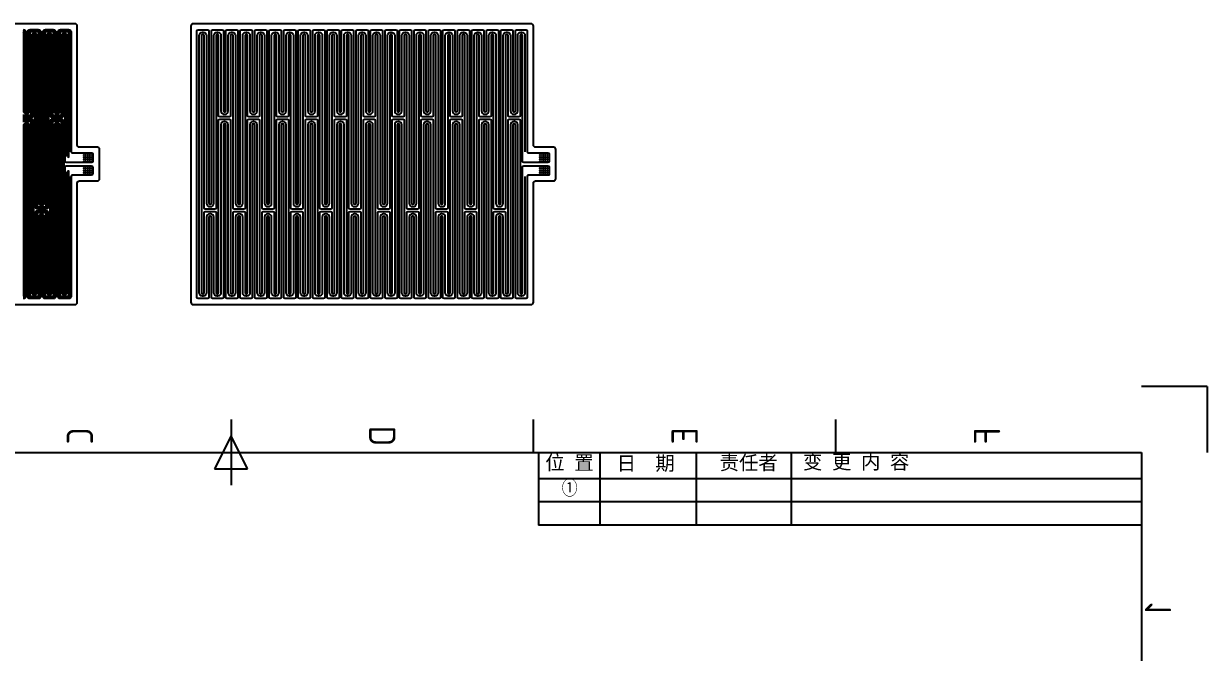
# Model space of a CAD drawing. Header units: millimetres. Extents: x 968 to 6118, y -423 to 1223.
# Drawn here: x 3265 to 4319, y 663 to 1223 of the extents above; entities that cross this region are included whole.
import ezdxf
from ezdxf.enums import TextEntityAlignment as Align

# ---------------------------------------------------------------- set-up
doc = ezdxf.new("R2010")
doc.units = ezdxf.units.MM
doc.header["$LTSCALE"] = 30
doc.layers.get('0').update_dxf_attribs({"linetype": 'CONTINUOUS'})
for name, color, linetype in [('FRAME 050', 6, 'CONTINUOUS'), ('FRAME 070', 5, 'CONTINUOUS'), ('FRAME 200', 8, 'CONTINUOUS'), ('参照', 6, 'CONTINUOUS'), ('发热丝', 3, 'CONTINUOUS'), ('标注', 2, 'CONTINUOUS')]:
    doc.layers.add(name, color=color, linetype=linetype)
doc.styles.add('ISO Proportional', font='isocp')
doc.styles.get("Standard").update_dxf_attribs({"font": 'simplex.shx', "width": 0.8})
doc.styles.add('标注', font='')
doc.styles.get('标注').set_extended_font_data('SimSun')

msp = doc.modelspace()

# ---------------------------------------------------------------- linework, layer by layer
for points in [[(3312.476, 974.626), (3312.476, 1080.626, -0.41421356), (3314.476, 1082.626), (3330.476, 1082.626, 0.41421356), (3332.476, 1084.626), (3332.476, 1110.626, 0.41421356), (3330.476, 1112.626), (3314.476, 1112.626, -0.41421356), (3312.476, 1114.626), (3312.476, 1220.626, 0.41421356), (3310.476, 1222.626), (3009.476, 1222.626, 0.41421356), (3007.476, 1220.626), (3007.476, 974.626, 0.41421356), (3009.476, 972.626), (3310.476, 972.626, 0.41421356)], [(3718.697, 974.626), (3718.697, 1080.626, -0.41421356), (3720.697, 1082.626), (3736.697, 1082.626, 0.41421356), (3738.697, 1084.626), (3738.697, 1110.626, 0.41421356), (3736.697, 1112.626), (3720.697, 1112.626, -0.41421356), (3718.697, 1114.626), (3718.697, 1220.626, 0.41421356), (3716.697, 1222.626), (3415.697, 1222.626, 0.41421356), (3413.697, 1220.626), (3413.697, 974.626, 0.41421356), (3415.697, 972.626), (3716.697, 972.626, 0.41421356)]]:
    msp.add_lwpolyline(points, format="xyb", close=True)
at = {"layer": 'FRAME 050'}
for p, q in [((3449.483, 870.255), (3449.483, 811.712)), ((3718.781, 840.984), (3718.781, 870.255)), ((3988.079, 840.984), (3988.079, 870.255)), ((3449.483, 855.619), (3434.847, 826.348)), ((3464.119, 826.348), (3449.483, 855.619)), ((3434.847, 826.348), (3464.119, 826.348))]:
    msp.add_line(p, q, dxfattribs=at)
at = {"layer": 'FRAME 070'}
for p, q in [((2638.662, 840.984), (4260.304, 840.984)), ((3723.336, 840.984), (3723.336, 776.345)), ((3777.783, 840.984), (3777.783, 776.345)), ((3863.663, 840.984), (3863.663, 776.345)), ((3948.212, 840.984), (3948.212, 776.345)), ((4260.304, 840.984), (4260.304, -318.04)), ((4260.304, 817.342), (3723.336, 817.342)), ((4260.304, 796.843), (3723.336, 796.843)), ((4260.304, 776.345), (3723.336, 776.345))]:
    msp.add_line(p, q, dxfattribs=at)
at = {"layer": 'FRAME 200'}
for q in [(4260.304, 899.527), (4318.847, 840.984)]:
    msp.add_line((4318.847, 899.527), q, dxfattribs=at)
at = {"layer": '参照'}
for points in [[(3263.984, 1140.057), (3271.066, 1140.057, 0.41421356), (3272.566, 1141.557), (3272.566, 1211.465, -0.41421356), (3274.066, 1212.965), (3274.427, 1212.965, -0.41421356), (3275.927, 1211.465), (3275.927, 1060.055, 0.41421356), (3277.427, 1058.555), (3284.51, 1058.555, 0.41421356), (3286.01, 1060.055), (3286.01, 1211.465, -0.41421356), (3287.51, 1212.965), (3287.871, 1212.965, -0.41421356), (3289.371, 1211.465), (3289.371, 1141.557, 0.41421356), (3290.871, 1140.057), (3297.954, 1140.057, 0.41421356), (3299.454, 1141.557), (3299.454, 1211.465, -0.41421356), (3300.954, 1212.965), (3301.315, 1212.965, -0.41421356), (3302.815, 1211.465), (3302.815, 1104.441)], [(3264.344, 1216.326, -0.41421356), (3265.844, 1214.826), (3265.844, 1144.917, 0.41421356), (3267.344, 1143.417), (3267.705, 1143.417, 0.41421356), (3269.205, 1144.917), (3269.205, 1214.826, -0.41421356), (3270.705, 1216.326), (3277.788, 1216.326, -0.41421356), (3279.288, 1214.826), (3279.288, 1063.416, 0.41421356), (3280.788, 1061.916), (3281.149, 1061.916, 0.41421356), (3282.649, 1063.416), (3282.649, 1214.826, -0.41421356), (3284.149, 1216.326), (3291.232, 1216.326, -0.41421356), (3292.732, 1214.826), (3292.732, 1144.917, 0.41421356), (3294.232, 1143.417), (3294.593, 1143.417, 0.41421356), (3296.093, 1144.917), (3296.093, 1214.826, -0.41421356), (3297.593, 1216.326), (3304.676, 1216.326, -0.41421356), (3306.176, 1214.826), (3306.176, 1108.626)], [(3711.197, 1086.626), (3711.197, 983.126, -0.41421356), (3708.197, 980.126), (3707.752, 980.126, -0.41421356), (3704.752, 983.126), (3704.752, 1132.509, 0.41421356), (3701.752, 1135.509), (3701.308, 1135.509, 0.41421356), (3698.308, 1132.509), (3698.308, 983.126, -0.41421356), (3695.308, 980.126), (3694.863, 980.126, -0.41421356), (3691.863, 983.126), (3691.863, 1050.298, 0.41421356), (3688.863, 1053.298), (3688.419, 1053.298, 0.41421356), (3685.419, 1050.298), (3685.419, 983.126, -0.41421356), (3682.419, 980.126), (3681.974, 980.126, -0.41421356), (3678.974, 983.126), (3678.974, 1132.509, 0.41421356), (3675.974, 1135.509), (3675.53, 1135.509, 0.41421356), (3672.53, 1132.509), (3672.53, 983.126, -0.41421356), (3669.53, 980.126), (3669.086, 980.126, -0.41421356), (3666.086, 983.126), (3666.086, 1050.298, 0.41421356), (3663.086, 1053.298), (3662.641, 1053.298, 0.41421356), (3659.641, 1050.298), (3659.641, 983.126, -0.41421356), (3656.641, 980.126), (3656.197, 980.126, -0.41421356), (3653.197, 983.126), (3653.197, 1132.509, 0.41421356), (3650.197, 1135.509), (3649.752, 1135.509, 0.41421356), (3646.752, 1132.509), (3646.752, 983.126, -0.41421356), (3643.752, 980.126), (3643.308, 980.126, -0.41421356), (3640.308, 983.126), (3640.308, 1050.298, 0.41421356), (3637.308, 1053.298), (3636.863, 1053.298, 0.41421356), (3633.863, 1050.298), (3633.863, 983.126, -0.41421356), (3630.863, 980.126), (3630.419, 980.126, -0.41421356), (3627.419, 983.126), (3627.419, 1132.509, 0.41421356), (3624.419, 1135.509), (3623.974, 1135.509, 0.41421356), (3620.974, 1132.509), (3620.974, 983.126, -0.41421356), (3617.974, 980.126), (3617.53, 980.126, -0.41421356), (3614.53, 983.126), (3614.53, 1050.298, 0.41421356), (3611.53, 1053.298), (3611.086, 1053.298, 0.41421356), (3608.086, 1050.298), (3608.086, 983.126, -0.41421356), (3605.086, 980.126), (3604.641, 980.126, -0.41421356), (3601.641, 983.126), (3601.641, 1132.509, 0.41421356), (3598.641, 1135.509), (3598.197, 1135.509, 0.41421356), (3595.197, 1132.509), (3595.197, 983.126, -0.41421356), (3592.197, 980.126), (3591.752, 980.126, -0.41421356), (3588.752, 983.126), (3588.752, 1050.298, 0.41421356), (3585.752, 1053.298), (3585.308, 1053.298, 0.41421356), (3582.308, 1050.298), (3582.308, 983.126, -0.41421356), (3579.308, 980.126), (3578.863, 980.126, -0.41421356), (3575.863, 983.126), (3575.863, 1132.509, 0.41421356), (3572.863, 1135.509), (3572.419, 1135.509, 0.41421356), (3569.419, 1132.509), (3569.419, 983.126, -0.41421356), (3566.419, 980.126), (3565.974, 980.126, -0.41421356), (3562.974, 983.126), (3562.974, 1050.298, 0.41421356), (3559.974, 1053.298), (3559.53, 1053.298, 0.41421356), (3556.53, 1050.298), (3556.53, 983.126, -0.41421356), (3553.53, 980.126), (3553.086, 980.126, -0.41421356), (3550.086, 983.126), (3550.086, 1132.509, 0.41421356), (3547.086, 1135.509), (3546.641, 1135.509, 0.41421356), (3543.641, 1132.509), (3543.641, 983.126, -0.41421356), (3540.641, 980.126), (3540.197, 980.126, -0.41421356), (3537.197, 983.126), (3537.197, 1050.298, 0.41421356), (3534.197, 1053.298), (3533.752, 1053.298, 0.41421356), (3530.752, 1050.298), (3530.752, 983.126, -0.41421356), (3527.752, 980.126), (3527.308, 980.126, -0.41421356), (3524.308, 983.126), (3524.308, 1132.509, 0.41421356), (3521.308, 1135.509), (3520.863, 1135.509, 0.41421356), (3517.863, 1132.509), (3517.863, 983.126, -0.41421356), (3514.863, 980.126), (3514.419, 980.126, -0.41421356), (3511.419, 983.126), (3511.419, 1050.298, 0.41421356), (3508.419, 1053.298), (3507.974, 1053.298, 0.41421356), (3504.974, 1050.298), (3504.974, 983.126, -0.41421356), (3501.974, 980.126), (3501.53, 980.126, -0.41421356), (3498.53, 983.126), (3498.53, 1132.509, 0.41421356), (3495.53, 1135.509), (3495.086, 1135.509, 0.41421356), (3492.086, 1132.509), (3492.086, 983.126, -0.41421356), (3489.086, 980.126), (3488.641, 980.126, -0.41421356), (3485.641, 983.126), (3485.641, 1050.298, 0.41421356), (3482.641, 1053.298), (3482.197, 1053.298, 0.41421356), (3479.197, 1050.298), (3479.197, 983.126, -0.41421356), (3476.197, 980.126), (3475.752, 980.126, -0.41421356), (3472.752, 983.126), (3472.752, 1132.509, 0.41421356), (3469.752, 1135.509), (3469.308, 1135.509, 0.41421356), (3466.308, 1132.509), (3466.308, 983.126, -0.41421356), (3463.308, 980.126), (3462.863, 980.126, -0.41421356), (3459.863, 983.126), (3459.863, 1050.298, 0.41421356), (3456.863, 1053.298), (3456.419, 1053.298, 0.41421356), (3453.419, 1050.298), (3453.419, 983.126, -0.41421356), (3450.419, 980.126), (3449.974, 980.126, -0.41421356), (3446.974, 983.126), (3446.974, 1132.509, 0.41421356), (3443.974, 1135.509), (3443.53, 1135.509, 0.41421356), (3440.53, 1132.509), (3440.53, 983.126, -0.41421356), (3437.53, 980.126), (3437.086, 980.126, -0.41421356), (3434.086, 983.126), (3434.086, 1050.298, 0.41421356), (3431.086, 1053.298), (3430.641, 1053.298, 0.41421356), (3427.641, 1050.298), (3427.641, 983.126, -0.41421356), (3424.641, 980.126), (3424.197, 980.126, -0.41421356), (3421.197, 983.126), (3421.197, 1212.126, -0.41421356), (3424.197, 1215.126), (3424.641, 1215.126, -0.41421356), (3427.641, 1212.126), (3427.641, 1062.742, 0.41421356), (3430.641, 1059.742), (3431.086, 1059.742, 0.41421356), (3434.086, 1062.742), (3434.086, 1212.126, -0.41421356), (3437.086, 1215.126), (3437.53, 1215.126, -0.41421356), (3440.53, 1212.126), (3440.53, 1144.953, 0.41421356), (3443.53, 1141.953), (3443.974, 1141.953, 0.41421356), (3446.974, 1144.953), (3446.974, 1212.126, -0.41421356), (3449.974, 1215.126), (3450.419, 1215.126, -0.41421356), (3453.419, 1212.126), (3453.419, 1062.742, 0.41421356), (3456.419, 1059.742), (3456.863, 1059.742, 0.41421356), (3459.863, 1062.742), (3459.863, 1212.126, -0.41421356), (3462.863, 1215.126), (3463.308, 1215.126, -0.41421356), (3466.308, 1212.126), (3466.308, 1144.953, 0.41421356), (3469.308, 1141.953), (3469.752, 1141.953, 0.41421356), (3472.752, 1144.953), (3472.752, 1212.126, -0.41421356), (3475.752, 1215.126), (3476.197, 1215.126, -0.41421356), (3479.197, 1212.126), (3479.197, 1062.742, 0.41421356), (3482.197, 1059.742), (3482.641, 1059.742, 0.41421356), (3485.641, 1062.742), (3485.641, 1212.126, -0.41421356), (3488.641, 1215.126), (3489.086, 1215.126, -0.41421356), (3492.086, 1212.126), (3492.086, 1144.953, 0.41421356), (3495.086, 1141.953), (3495.53, 1141.953, 0.41421356), (3498.53, 1144.953), (3498.53, 1212.126, -0.41421356), (3501.53, 1215.126), (3501.974, 1215.126, -0.41421356), (3504.974, 1212.126), (3504.974, 1062.742, 0.41421356), (3507.974, 1059.742), (3508.419, 1059.742, 0.41421356), (3511.419, 1062.742), (3511.419, 1212.126, -0.41421356), (3514.419, 1215.126), (3514.863, 1215.126, -0.41421356), (3517.863, 1212.126), (3517.863, 1144.953, 0.41421356), (3520.863, 1141.953), (3521.308, 1141.953, 0.41421356), (3524.308, 1144.953), (3524.308, 1212.126, -0.41421356), (3527.308, 1215.126), (3527.752, 1215.126, -0.41421356), (3530.752, 1212.126), (3530.752, 1062.742, 0.41421356), (3533.752, 1059.742), (3534.197, 1059.742, 0.41421356), (3537.197, 1062.742), (3537.197, 1212.126, -0.41421356), (3540.197, 1215.126), (3540.641, 1215.126, -0.41421356), (3543.641, 1212.126), (3543.641, 1144.953, 0.41421356), (3546.641, 1141.953), (3547.086, 1141.953, 0.41421356), (3550.086, 1144.953), (3550.086, 1212.126, -0.41421356), (3553.086, 1215.126), (3553.53, 1215.126, -0.41421356), (3556.53, 1212.126), (3556.53, 1062.742, 0.41421356), (3559.53, 1059.742), (3559.974, 1059.742, 0.41421356), (3562.974, 1062.742), (3562.974, 1212.126, -0.41421356), (3565.974, 1215.126), (3566.419, 1215.126, -0.41421356), (3569.419, 1212.126), (3569.419, 1144.953, 0.41421356), (3572.419, 1141.953), (3572.863, 1141.953, 0.41421356), (3575.863, 1144.953), (3575.863, 1212.126, -0.41421356), (3578.863, 1215.126), (3579.308, 1215.126, -0.41421356), (3582.308, 1212.126), (3582.308, 1062.742, 0.41421356), (3585.308, 1059.742), (3585.752, 1059.742, 0.41421356), (3588.752, 1062.742), (3588.752, 1212.126, -0.41421356), (3591.752, 1215.126), (3592.197, 1215.126, -0.41421356), (3595.197, 1212.126), (3595.197, 1144.953, 0.41421356), (3598.197, 1141.953), (3598.641, 1141.953, 0.41421356), (3601.641, 1144.953), (3601.641, 1212.126, -0.41421356), (3604.641, 1215.126), (3605.086, 1215.126, -0.41421356), (3608.086, 1212.126), (3608.086, 1062.742, 0.41421356), (3611.086, 1059.742), (3611.53, 1059.742, 0.41421356), (3614.53, 1062.742), (3614.53, 1212.126, -0.41421356), (3617.53, 1215.126), (3617.974, 1215.126, -0.41421356), (3620.974, 1212.126), (3620.974, 1144.953, 0.41421356), (3623.974, 1141.953), (3624.419, 1141.953, 0.41421356), (3627.419, 1144.953), (3627.419, 1212.126, -0.41421356), (3630.419, 1215.126), (3630.863, 1215.126, -0.41421356), (3633.863, 1212.126), (3633.863, 1062.742, 0.41421356), (3636.863, 1059.742), (3637.308, 1059.742, 0.41421356), (3640.308, 1062.742), (3640.308, 1212.126, -0.41421356), (3643.308, 1215.126), (3643.752, 1215.126, -0.41421356), (3646.752, 1212.126), (3646.752, 1144.953, 0.41421356), (3649.752, 1141.953), (3650.197, 1141.953, 0.41421356), (3653.197, 1144.953), (3653.197, 1212.126, -0.41421356), (3656.197, 1215.126), (3656.641, 1215.126, -0.41421356), (3659.641, 1212.126), (3659.641, 1062.742, 0.41421356), (3662.641, 1059.742), (3663.086, 1059.742, 0.41421356), (3666.086, 1062.742), (3666.086, 1212.126, -0.41421356), (3669.086, 1215.126), (3669.53, 1215.126, -0.41421356), (3672.53, 1212.126), (3672.53, 1144.953, 0.41421356), (3675.53, 1141.953), (3675.974, 1141.953, 0.41421356), (3678.974, 1144.953), (3678.974, 1212.126, -0.41421356), (3681.974, 1215.126), (3682.419, 1215.126, -0.41421356), (3685.419, 1212.126), (3685.419, 1062.742, 0.41421356), (3688.419, 1059.742), (3688.863, 1059.742, 0.41421356), (3691.863, 1062.742), (3691.863, 1212.126, -0.41421356), (3694.863, 1215.126), (3695.308, 1215.126, -0.41421356), (3698.308, 1212.126), (3698.308, 1144.953, 0.41421356), (3701.308, 1141.953), (3701.752, 1141.953, 0.41421356), (3704.752, 1144.953), (3704.752, 1212.126, -0.41421356), (3707.752, 1215.126), (3708.197, 1215.126, -0.41421356), (3711.197, 1212.126), (3711.197, 1108.626)], [(3302.815, 1090.81), (3302.815, 983.786, -0.41421356), (3301.315, 982.286), (3300.954, 982.286, -0.41421356), (3299.454, 983.786), (3299.454, 1135.196, 0.41421356), (3297.954, 1136.696), (3290.871, 1136.696, 0.41421356), (3289.371, 1135.196), (3289.371, 983.786, -0.41421356), (3287.871, 982.286), (3287.51, 982.286, -0.41421356), (3286.01, 983.786), (3286.01, 1053.695, 0.41421356), (3284.51, 1055.195), (3277.427, 1055.195, 0.41421356), (3275.927, 1053.695), (3275.927, 983.786, -0.41421356), (3274.427, 982.286), (3274.066, 982.286, -0.41421356), (3272.566, 983.786), (3272.566, 1135.196, 0.41421356), (3271.066, 1136.696), (3263.984, 1136.696, 0.41421356)], [(3306.176, 1086.626), (3306.176, 980.426, -0.41421356), (3304.676, 978.926), (3297.593, 978.926, -0.41421356), (3296.093, 980.426), (3296.093, 1131.835, 0.41421356), (3294.593, 1133.335), (3294.232, 1133.335, 0.41421356), (3292.732, 1131.835), (3292.732, 980.426, -0.41421356), (3291.232, 978.926), (3284.149, 978.926, -0.41421356), (3282.649, 980.426), (3282.649, 1050.334, 0.41421356), (3281.149, 1051.834), (3280.788, 1051.834, 0.41421356), (3279.288, 1050.334), (3279.288, 980.426, -0.41421356), (3277.788, 978.926), (3270.705, 978.926, -0.41421356), (3269.205, 980.426), (3269.205, 1131.835, 0.41421356), (3267.705, 1133.335), (3267.344, 1133.335, 0.41421356), (3265.844, 1131.835), (3265.844, 980.426, -0.41421356), (3264.344, 978.926)]]:
    msp.add_lwpolyline(points, format="xyb", dxfattribs=at)
at = {"layer": '发热丝'}
for points in [[(3264.344, 1217.341, -0.41421356), (3266.86, 1214.826), (3266.86, 1144.917, 0.41421356), (3267.344, 1144.433), (3267.705, 1144.433, 0.41421356), (3268.19, 1144.917), (3268.19, 1214.826, -0.41421356), (3270.705, 1217.341), (3277.788, 1217.341, -0.41421356), (3280.304, 1214.826), (3280.304, 1063.416, 0.41421356), (3280.788, 1062.932), (3281.149, 1062.932, 0.41421356), (3281.634, 1063.416), (3281.634, 1214.826, -0.41421356), (3284.149, 1217.341), (3291.232, 1217.341, -0.41421356), (3293.747, 1214.826), (3293.747, 1144.917, 0.41421356), (3294.232, 1144.433), (3294.593, 1144.433, 0.41421356), (3295.077, 1144.917), (3295.077, 1214.826, -0.41421356), (3297.593, 1217.341), (3304.676, 1217.341, -0.41421356), (3307.191, 1214.826), (3307.191, 1108.626, 0.41421356), (3308.191, 1107.626), (3325.476, 1107.626, -0.41421356), (3326.476, 1106.626), (3326.476, 1100.126, -0.41421356), (3325.476, 1099.126), (3302.799, 1099.126, -0.41421356), (3301.799, 1100.126), (3301.799, 1211.465, 0.41421356), (3301.315, 1211.949), (3300.954, 1211.949, 0.41421356), (3300.469, 1211.465), (3300.469, 1141.557, -0.41421356), (3297.954, 1139.041), (3290.871, 1139.041, -0.41421356), (3288.356, 1141.557), (3288.356, 1211.465, 0.41421356), (3287.871, 1211.949), (3287.51, 1211.949, 0.41421356), (3287.025, 1211.465), (3287.025, 1060.055, -0.41421356), (3284.51, 1057.54), (3277.427, 1057.54, -0.41421356), (3274.912, 1060.055), (3274.912, 1211.465, 0.41421356), (3274.427, 1211.949), (3274.066, 1211.949, 0.41421356), (3273.582, 1211.465), (3273.582, 1141.557, -0.41421356), (3271.066, 1139.041), (3263.984, 1139.041, -0.41421356)], [(3263.984, 1141.072), (3271.066, 1141.072, 0.41421356), (3271.551, 1141.557), (3271.551, 1211.465, -0.41421356), (3274.066, 1213.98), (3274.427, 1213.98, -0.41421356), (3276.943, 1211.465), (3276.943, 1060.055, 0.41421356), (3277.427, 1059.571), (3284.51, 1059.571, 0.41421356), (3284.995, 1060.055), (3284.995, 1211.465, -0.41421356), (3287.51, 1213.98), (3287.871, 1213.98, -0.41421356), (3290.386, 1211.465), (3290.386, 1141.557, 0.41421356), (3290.871, 1141.072), (3297.954, 1141.072, 0.41421356), (3298.438, 1141.557), (3298.438, 1211.465, -0.41421356), (3300.954, 1213.98), (3301.315, 1213.98, -0.41421356), (3303.83, 1211.465), (3303.83, 1104.448, 1), (3305.16, 1104.448), (3305.16, 1214.826, 0.41421356), (3304.676, 1215.31), (3297.593, 1215.31, 0.41421356), (3297.108, 1214.826), (3297.108, 1144.917, -0.41421356), (3294.593, 1142.402), (3294.232, 1142.402, -0.41421356), (3291.716, 1144.917), (3291.716, 1214.826, 0.41421356), (3291.232, 1215.31), (3284.149, 1215.31, 0.41421356), (3283.664, 1214.826), (3283.664, 1063.416, -0.41421356), (3281.149, 1060.901), (3280.788, 1060.901, -0.41421356), (3278.273, 1063.416), (3278.273, 1214.826, 0.41421356), (3277.788, 1215.31), (3270.705, 1215.31, 0.41421356), (3270.221, 1214.826), (3270.221, 1144.917, -0.41421356), (3267.705, 1142.402), (3267.344, 1142.402, -0.41421356), (3264.829, 1144.917), (3264.829, 1214.826, 0.41421356), (3264.344, 1215.31)], [(3263.984, 1137.711), (3271.066, 1137.711, -0.41421356), (3273.582, 1135.196), (3273.582, 983.786, 0.41421356), (3274.066, 983.302), (3274.427, 983.302, 0.41421356), (3274.912, 983.786), (3274.912, 1053.695, -0.41421356), (3277.427, 1056.21), (3284.51, 1056.21, -0.41421356), (3287.025, 1053.695), (3287.025, 983.786, 0.41421356), (3287.51, 983.302), (3287.871, 983.302, 0.41421356), (3288.356, 983.786), (3288.356, 1135.196, -0.41421356), (3290.871, 1137.711), (3297.954, 1137.711, -0.41421356), (3300.469, 1135.196), (3300.469, 983.786, 0.41421356), (3300.954, 983.302), (3301.315, 983.302, 0.41421356), (3301.799, 983.786), (3301.799, 1095.126, -0.41421356), (3302.799, 1096.126), (3324.976, 1096.126, -0.41421356), (3326.476, 1094.626), (3326.476, 1089.126, -0.41421356), (3324.976, 1087.626), (3308.191, 1087.626, 0.41421356), (3307.191, 1086.626), (3307.191, 980.426, -0.41421356), (3304.676, 977.91), (3297.593, 977.91, -0.41421356), (3295.077, 980.426), (3295.077, 1131.835, 0.41421356), (3294.593, 1132.319), (3294.232, 1132.319, 0.41421356), (3293.747, 1131.835), (3293.747, 980.426, -0.41421356), (3291.232, 977.91), (3284.149, 977.91, -0.41421356), (3281.634, 980.426), (3281.634, 1050.334, 0.41421356), (3281.149, 1050.818), (3280.788, 1050.818, 0.41421356), (3280.304, 1050.334), (3280.304, 980.426, -0.41421356), (3277.788, 977.91), (3270.705, 977.91, -0.41421356), (3268.19, 980.426), (3268.19, 1131.835, 0.41421356), (3267.705, 1132.319), (3267.344, 1132.319, 0.41421356), (3266.86, 1131.835), (3266.86, 980.426, -0.41421356), (3264.344, 977.91)], [(3264.344, 979.941, 0.41421356), (3264.829, 980.426), (3264.829, 1131.835, -0.41421356), (3267.344, 1134.35), (3267.705, 1134.35, -0.41421356), (3270.221, 1131.835), (3270.221, 980.426, 0.41421356), (3270.705, 979.941), (3277.788, 979.941, 0.41421356), (3278.273, 980.426), (3278.273, 1050.334, -0.41421356), (3280.788, 1052.849), (3281.149, 1052.849, -0.41421356), (3283.664, 1050.334), (3283.664, 980.426, 0.41421356), (3284.149, 979.941), (3291.232, 979.941, 0.41421356), (3291.716, 980.426), (3291.716, 1131.835, -0.41421356), (3294.232, 1134.35), (3294.593, 1134.35, -0.41421356), (3297.108, 1131.835), (3297.108, 980.426, 0.41421356), (3297.593, 979.941), (3304.676, 979.941, 0.41421356), (3305.16, 980.426), (3305.16, 1090.803, 1), (3303.83, 1090.803), (3303.83, 983.786, -0.41421356), (3301.315, 981.271), (3300.954, 981.271, -0.41421356), (3298.438, 983.786), (3298.438, 1135.196, 0.41421356), (3297.954, 1135.68), (3290.871, 1135.68, 0.41421356), (3290.386, 1135.196), (3290.386, 983.786, -0.41421356), (3287.871, 981.271), (3287.51, 981.271, -0.41421356), (3284.995, 983.786), (3284.995, 1053.695, 0.41421356), (3284.51, 1054.179), (3277.427, 1054.179, 0.41421356), (3276.943, 1053.695), (3276.943, 983.786, -0.41421356), (3274.427, 981.271), (3274.066, 981.271, -0.41421356), (3271.551, 983.786), (3271.551, 1135.196, 0.41421356), (3271.066, 1135.68), (3263.984, 1135.68, 0.41421356)]]:
    msp.add_lwpolyline(points, format="xyb", dxfattribs=at)
msp.add_lwpolyline([(3714.303, 1107.626), (3731.697, 1107.626, -0.41421356), (3732.697, 1106.626), (3732.697, 1100.126, -0.41421356), (3731.697, 1099.126), (3710.09, 1099.126, -0.41421356), (3709.09, 1100.126), (3709.09, 1212.019, 0.41421356), (3708.09, 1213.019), (3707.859, 1213.019, 0.41421356), (3706.859, 1212.019), (3706.859, 1140.847, -0.41421356), (3705.859, 1139.847), (3697.202, 1139.847, -0.41421356), (3696.202, 1140.847), (3696.202, 1212.019, 0.41421356), (3695.202, 1213.019), (3694.97, 1213.019, 0.41421356), (3693.97, 1212.019), (3693.97, 1058.636, -0.41421356), (3692.97, 1057.636), (3684.313, 1057.636, -0.41421356), (3683.313, 1058.636), (3683.313, 1212.019, 0.41421356), (3682.313, 1213.019), (3682.081, 1213.019, 0.41421356), (3681.081, 1212.019), (3681.081, 1140.847, -0.41421356), (3680.081, 1139.847), (3671.424, 1139.847, -0.41421356), (3670.424, 1140.847), (3670.424, 1212.019, 0.41421356), (3669.424, 1213.019), (3669.192, 1213.019, 0.41421356), (3668.192, 1212.019), (3668.192, 1058.636, -0.41421356), (3667.192, 1057.636), (3658.535, 1057.636, -0.41421356), (3657.535, 1058.636), (3657.535, 1212.019, 0.41421356), (3656.535, 1213.019), (3656.303, 1213.019, 0.41421356), (3655.303, 1212.019), (3655.303, 1140.847, -0.41421356), (3654.303, 1139.847), (3645.646, 1139.847, -0.41421356), (3644.646, 1140.847), (3644.646, 1212.019, 0.41421356), (3643.646, 1213.019), (3643.414, 1213.019, 0.41421356), (3642.414, 1212.019), (3642.414, 1058.636, -0.41421356), (3641.414, 1057.636), (3632.757, 1057.636, -0.41421356), (3631.757, 1058.636), (3631.757, 1212.019, 0.41421356), (3630.757, 1213.019), (3630.525, 1213.019, 0.41421356), (3629.525, 1212.019), (3629.525, 1140.847, -0.41421356), (3628.525, 1139.847), (3619.868, 1139.847, -0.41421356), (3618.868, 1140.847), (3618.868, 1212.019, 0.41421356), (3617.868, 1213.019), (3617.636, 1213.019, 0.41421356), (3616.636, 1212.019), (3616.636, 1058.636, -0.41421356), (3615.636, 1057.636), (3606.979, 1057.636, -0.41421356), (3605.979, 1058.636), (3605.979, 1212.019, 0.41421356), (3604.979, 1213.019), (3604.747, 1213.019, 0.41421356), (3603.747, 1212.019), (3603.747, 1140.847, -0.41421356), (3602.747, 1139.847), (3594.09, 1139.847, -0.41421356), (3593.09, 1140.847), (3593.09, 1212.019, 0.41421356), (3592.09, 1213.019), (3591.859, 1213.019, 0.41421356), (3590.859, 1212.019), (3590.859, 1058.636, -0.41421356), (3589.859, 1057.636), (3581.202, 1057.636, -0.41421356), (3580.202, 1058.636), (3580.202, 1212.019, 0.41421356), (3579.202, 1213.019), (3578.97, 1213.019, 0.41421356), (3577.97, 1212.019), (3577.97, 1140.847, -0.41421356), (3576.97, 1139.847), (3568.313, 1139.847, -0.41421356), (3567.313, 1140.847), (3567.313, 1212.019, 0.41421356), (3566.313, 1213.019), (3566.081, 1213.019, 0.41421356), (3565.081, 1212.019), (3565.081, 1058.636, -0.41421356), (3564.081, 1057.636), (3555.424, 1057.636, -0.41421356), (3554.424, 1058.636), (3554.424, 1212.019, 0.41421356), (3553.424, 1213.019), (3553.192, 1213.019, 0.41421356), (3552.192, 1212.019), (3552.192, 1140.847, -0.41421356), (3551.192, 1139.847), (3542.535, 1139.847, -0.41421356), (3541.535, 1140.847), (3541.535, 1212.019, 0.41421356), (3540.535, 1213.019), (3540.303, 1213.019, 0.41421356), (3539.303, 1212.019), (3539.303, 1058.636, -0.41421356), (3538.303, 1057.636), (3529.646, 1057.636, -0.41421356), (3528.646, 1058.636), (3528.646, 1212.019, 0.41421356), (3527.646, 1213.019), (3527.414, 1213.019, 0.41421356), (3526.414, 1212.019), (3526.414, 1140.847, -0.41421356), (3525.414, 1139.847), (3516.757, 1139.847, -0.41421356), (3515.757, 1140.847), (3515.757, 1212.019, 0.41421356), (3514.757, 1213.019), (3514.525, 1213.019, 0.41421356), (3513.525, 1212.019), (3513.525, 1058.636, -0.41421356), (3512.525, 1057.636), (3503.868, 1057.636, -0.41421356), (3502.868, 1058.636), (3502.868, 1212.019, 0.41421356), (3501.868, 1213.019), (3501.636, 1213.019, 0.41421356), (3500.636, 1212.019), (3500.636, 1140.847, -0.41421356), (3499.636, 1139.847), (3490.979, 1139.847, -0.41421356), (3489.979, 1140.847), (3489.979, 1212.019, 0.41421356), (3488.979, 1213.019), (3488.747, 1213.019, 0.41421356), (3487.747, 1212.019), (3487.747, 1058.636, -0.41421356), (3486.747, 1057.636), (3478.09, 1057.636, -0.41421356), (3477.09, 1058.636), (3477.09, 1212.019, 0.41421356), (3476.09, 1213.019), (3475.859, 1213.019, 0.41421356), (3474.859, 1212.019), (3474.859, 1140.847, -0.41421356), (3473.859, 1139.847), (3465.202, 1139.847, -0.41421356), (3464.202, 1140.847), (3464.202, 1212.019, 0.41421356), (3463.202, 1213.019), (3462.97, 1213.019, 0.41421356), (3461.97, 1212.019), (3461.97, 1058.636, -0.41421356), (3460.97, 1057.636), (3452.313, 1057.636, -0.41421356), (3451.313, 1058.636), (3451.313, 1212.019, 0.41421356), (3450.313, 1213.019), (3450.081, 1213.019, 0.41421356), (3449.081, 1212.019), (3449.081, 1140.847, -0.41421356), (3448.081, 1139.847), (3439.424, 1139.847, -0.41421356), (3438.424, 1140.847), (3438.424, 1212.019, 0.41421356), (3437.424, 1213.019), (3437.192, 1213.019, 0.41421356), (3436.192, 1212.019), (3436.192, 1058.636, -0.41421356), (3435.192, 1057.636), (3426.535, 1057.636, -0.41421356), (3425.535, 1058.636), (3425.535, 1212.019, 0.41421356), (3424.535, 1213.019), (3424.303, 1213.019, 0.41421356), (3423.303, 1212.019), (3423.303, 983.232, 0.41421356), (3424.303, 982.232), (3424.535, 982.232, 0.41421356), (3425.535, 983.232), (3425.535, 1054.404, -0.41421356), (3426.535, 1055.404), (3435.192, 1055.404, -0.41421356), (3436.192, 1054.404), (3436.192, 983.232, 0.41421356), (3437.192, 982.232), (3437.424, 982.232, 0.41421356), (3438.424, 983.232), (3438.424, 1136.615, -0.41421356), (3439.424, 1137.615), (3448.081, 1137.615, -0.41421356), (3449.081, 1136.615), (3449.081, 983.232, 0.41421356), (3450.081, 982.232), (3450.313, 982.232, 0.41421356), (3451.313, 983.232), (3451.313, 1054.404, -0.41421356), (3452.313, 1055.404), (3460.97, 1055.404, -0.41421356), (3461.97, 1054.404), (3461.97, 983.232, 0.41421356), (3462.97, 982.232), (3463.202, 982.232, 0.41421356), (3464.202, 983.232), (3464.202, 1136.615, -0.41421356), (3465.202, 1137.615), (3473.859, 1137.615, -0.41421356), (3474.859, 1136.615), (3474.859, 983.232, 0.41421356), (3475.859, 982.232), (3476.09, 982.232, 0.41421356), (3477.09, 983.232), (3477.09, 1054.404, -0.41421356), (3478.09, 1055.404), (3486.747, 1055.404, -0.41421356), (3487.747, 1054.404), (3487.747, 983.232, 0.41421356), (3488.747, 982.232), (3488.979, 982.232, 0.41421356), (3489.979, 983.232), (3489.979, 1136.615, -0.41421356), (3490.979, 1137.615), (3499.636, 1137.615, -0.41421356), (3500.636, 1136.615), (3500.636, 983.232, 0.41421356), (3501.636, 982.232), (3501.868, 982.232, 0.41421356), (3502.868, 983.232), (3502.868, 1054.404, -0.41421356), (3503.868, 1055.404), (3512.525, 1055.404, -0.41421356), (3513.525, 1054.404), (3513.525, 983.232, 0.41421356), (3514.525, 982.232), (3514.757, 982.232, 0.41421356), (3515.757, 983.232), (3515.757, 1136.615, -0.41421356), (3516.757, 1137.615), (3525.414, 1137.615, -0.41421356), (3526.414, 1136.615), (3526.414, 983.232, 0.41421356), (3527.414, 982.232), (3527.646, 982.232, 0.41421356), (3528.646, 983.232), (3528.646, 1054.404, -0.41421356), (3529.646, 1055.404), (3538.303, 1055.404, -0.41421356), (3539.303, 1054.404), (3539.303, 983.232, 0.41421356), (3540.303, 982.232), (3540.535, 982.232, 0.41421356), (3541.535, 983.232), (3541.535, 1136.615, -0.41421356), (3542.535, 1137.615), (3551.192, 1137.615, -0.41421356), (3552.192, 1136.615), (3552.192, 983.232, 0.41421356), (3553.192, 982.232), (3553.424, 982.232, 0.41421356), (3554.424, 983.232), (3554.424, 1054.404, -0.41421356), (3555.424, 1055.404), (3564.081, 1055.404, -0.41421356), (3565.081, 1054.404), (3565.081, 983.232, 0.41421356), (3566.081, 982.232), (3566.313, 982.232, 0.41421356), (3567.313, 983.232), (3567.313, 1136.615, -0.41421356), (3568.313, 1137.615), (3576.97, 1137.615, -0.41421356), (3577.97, 1136.615), (3577.97, 983.232, 0.41421356), (3578.97, 982.232), (3579.202, 982.232, 0.41421356), (3580.202, 983.232), (3580.202, 1054.404, -0.41421356), (3581.202, 1055.404), (3589.859, 1055.404, -0.41421356), (3590.859, 1054.404), (3590.859, 983.232, 0.41421356), (3591.859, 982.232), (3592.09, 982.232, 0.41421356), (3593.09, 983.232), (3593.09, 1136.615, -0.41421356), (3594.09, 1137.615), (3602.747, 1137.615, -0.41421356), (3603.747, 1136.615), (3603.747, 983.232, 0.41421356), (3604.747, 982.232), (3604.979, 982.232, 0.41421356), (3605.979, 983.232), (3605.979, 1054.404, -0.41421356), (3606.979, 1055.404), (3615.636, 1055.404, -0.41421356), (3616.636, 1054.404), (3616.636, 983.232, 0.41421356), (3617.636, 982.232), (3617.868, 982.232, 0.41421356), (3618.868, 983.232), (3618.868, 1136.615, -0.41421356), (3619.868, 1137.615), (3628.525, 1137.615, -0.41421356), (3629.525, 1136.615), (3629.525, 983.232, 0.41421356), (3630.525, 982.232), (3630.757, 982.232, 0.41421356), (3631.757, 983.232), (3631.757, 1054.404, -0.41421356), (3632.757, 1055.404), (3641.414, 1055.404, -0.41421356), (3642.414, 1054.404), (3642.414, 983.232, 0.41421356), (3643.414, 982.232), (3643.646, 982.232, 0.41421356), (3644.646, 983.232), (3644.646, 1136.615, -0.41421356), (3645.646, 1137.615), (3654.303, 1137.615, -0.41421356), (3655.303, 1136.615), (3655.303, 983.232, 0.41421356), (3656.303, 982.232), (3656.535, 982.232, 0.41421356), (3657.535, 983.232), (3657.535, 1054.404, -0.41421356), (3658.535, 1055.404), (3667.192, 1055.404, -0.41421356), (3668.192, 1054.404), (3668.192, 983.232, 0.41421356), (3669.192, 982.232), (3669.424, 982.232, 0.41421356), (3670.424, 983.232), (3670.424, 1136.615, -0.41421356), (3671.424, 1137.615), (3680.081, 1137.615, -0.41421356), (3681.081, 1136.615), (3681.081, 983.232, 0.41421356), (3682.081, 982.232), (3682.313, 982.232, 0.41421356), (3683.313, 983.232), (3683.313, 1054.404, -0.41421356), (3684.313, 1055.404), (3692.97, 1055.404, -0.41421356), (3693.97, 1054.404), (3693.97, 983.232, 0.41421356), (3694.97, 982.232), (3695.202, 982.232, 0.41421356), (3696.202, 983.232), (3696.202, 1136.615, -0.41421356), (3697.202, 1137.615), (3705.859, 1137.615, -0.41421356), (3706.859, 1136.615), (3706.859, 983.232, 0.41421356), (3707.859, 982.232), (3708.09, 982.232, 0.41421356), (3709.09, 983.232), (3709.09, 1095.126, -0.41421356), (3710.09, 1096.126), (3731.697, 1096.126, -0.41421356), (3732.697, 1095.126), (3732.697, 1088.626, -0.41421356), (3731.697, 1087.626), (3714.303, 1087.626, 0.41421356), (3713.303, 1086.626), (3713.303, 979.019, -0.41421356), (3712.303, 978.019), (3703.646, 978.019, -0.41421356), (3702.646, 979.019), (3702.646, 1132.402, 0.41421356), (3701.646, 1133.402), (3701.414, 1133.402, 0.41421356), (3700.414, 1132.402), (3700.414, 979.019, -0.41421356), (3699.414, 978.019), (3690.757, 978.019, -0.41421356), (3689.757, 979.019), (3689.757, 1050.192, 0.41421356), (3688.757, 1051.192), (3688.525, 1051.192, 0.41421356), (3687.525, 1050.192), (3687.525, 979.019, -0.41421356), (3686.525, 978.019), (3677.868, 978.019, -0.41421356), (3676.868, 979.019), (3676.868, 1132.402, 0.41421356), (3675.868, 1133.402), (3675.636, 1133.402, 0.41421356), (3674.636, 1132.402), (3674.636, 979.019, -0.41421356), (3673.636, 978.019), (3664.979, 978.019, -0.41421356), (3663.979, 979.019), (3663.979, 1050.192, 0.41421356), (3662.979, 1051.192), (3662.747, 1051.192, 0.41421356), (3661.747, 1050.192), (3661.747, 979.019, -0.41421356), (3660.747, 978.019), (3652.09, 978.019, -0.41421356), (3651.09, 979.019), (3651.09, 1132.402, 0.41421356), (3650.09, 1133.402), (3649.859, 1133.402, 0.41421356), (3648.859, 1132.402), (3648.859, 979.019, -0.41421356), (3647.859, 978.019), (3639.202, 978.019, -0.41421356), (3638.202, 979.019), (3638.202, 1050.192, 0.41421356), (3637.202, 1051.192), (3636.97, 1051.192, 0.41421356), (3635.97, 1050.192), (3635.97, 979.019, -0.41421356), (3634.97, 978.019), (3626.313, 978.019, -0.41421356), (3625.313, 979.019), (3625.313, 1132.402, 0.41421356), (3624.313, 1133.402), (3624.081, 1133.402, 0.41421356), (3623.081, 1132.402), (3623.081, 979.019, -0.41421356), (3622.081, 978.019), (3613.424, 978.019, -0.41421356), (3612.424, 979.019), (3612.424, 1050.192, 0.41421356), (3611.424, 1051.192), (3611.192, 1051.192, 0.41421356), (3610.192, 1050.192), (3610.192, 979.019, -0.41421356), (3609.192, 978.019), (3600.535, 978.019, -0.41421356), (3599.535, 979.019), (3599.535, 1132.402, 0.41421356), (3598.535, 1133.402), (3598.303, 1133.402, 0.41421356), (3597.303, 1132.402), (3597.303, 979.019, -0.41421356), (3596.303, 978.019), (3587.646, 978.019, -0.41421356), (3586.646, 979.019), (3586.646, 1050.192, 0.41421356), (3585.646, 1051.192), (3585.414, 1051.192, 0.41421356), (3584.414, 1050.192), (3584.414, 979.019, -0.41421356), (3583.414, 978.019), (3574.757, 978.019, -0.41421356), (3573.757, 979.019), (3573.757, 1132.402, 0.41421356), (3572.757, 1133.402), (3572.525, 1133.402, 0.41421356), (3571.525, 1132.402), (3571.525, 979.019, -0.41421356), (3570.525, 978.019), (3561.868, 978.019, -0.41421356), (3560.868, 979.019), (3560.868, 1050.192, 0.41421356), (3559.868, 1051.192), (3559.636, 1051.192, 0.41421356), (3558.636, 1050.192), (3558.636, 979.019, -0.41421356), (3557.636, 978.019), (3548.979, 978.019, -0.41421356), (3547.979, 979.019), (3547.979, 1132.402, 0.41421356), (3546.979, 1133.402), (3546.747, 1133.402, 0.41421356), (3545.747, 1132.402), (3545.747, 979.019, -0.41421356), (3544.747, 978.019), (3536.09, 978.019, -0.41421356), (3535.09, 979.019), (3535.09, 1050.192, 0.41421356), (3534.09, 1051.192), (3533.859, 1051.192, 0.41421356), (3532.859, 1050.192), (3532.859, 979.019, -0.41421356), (3531.859, 978.019), (3523.202, 978.019, -0.41421356), (3522.202, 979.019), (3522.202, 1132.402, 0.41421356), (3521.202, 1133.402), (3520.97, 1133.402, 0.41421356), (3519.97, 1132.402), (3519.97, 979.019, -0.41421356), (3518.97, 978.019), (3510.313, 978.019, -0.41421356), (3509.313, 979.019), (3509.313, 1050.192, 0.41421356), (3508.313, 1051.192), (3508.081, 1051.192, 0.41421356), (3507.081, 1050.192), (3507.081, 979.019, -0.41421356), (3506.081, 978.019), (3497.424, 978.019, -0.41421356), (3496.424, 979.019), (3496.424, 1132.402, 0.41421356), (3495.424, 1133.402), (3495.192, 1133.402, 0.41421356), (3494.192, 1132.402), (3494.192, 979.019, -0.41421356), (3493.192, 978.019), (3484.535, 978.019, -0.41421356), (3483.535, 979.019), (3483.535, 1050.192, 0.41421356), (3482.535, 1051.192), (3482.303, 1051.192, 0.41421356), (3481.303, 1050.192), (3481.303, 979.019, -0.41421356), (3480.303, 978.019), (3471.646, 978.019, -0.41421356), (3470.646, 979.019), (3470.646, 1132.402, 0.41421356), (3469.646, 1133.402), (3469.414, 1133.402, 0.41421356), (3468.414, 1132.402), (3468.414, 979.019, -0.41421356), (3467.414, 978.019), (3458.757, 978.019, -0.41421356), (3457.757, 979.019), (3457.757, 1050.192, 0.41421356), (3456.757, 1051.192), (3456.525, 1051.192, 0.41421356), (3455.525, 1050.192), (3455.525, 979.019, -0.41421356), (3454.525, 978.019), (3445.868, 978.019, -0.41421356), (3444.868, 979.019), (3444.868, 1132.402, 0.41421356), (3443.868, 1133.402), (3443.636, 1133.402, 0.41421356), (3442.636, 1132.402), (3442.636, 979.019, -0.41421356), (3441.636, 978.019), (3432.979, 978.019, -0.41421356), (3431.979, 979.019), (3431.979, 1050.192, 0.41421356), (3430.979, 1051.192), (3430.747, 1051.192, 0.41421356), (3429.747, 1050.192), (3429.747, 979.019, -0.41421356), (3428.747, 978.019), (3420.09, 978.019, -0.41421356), (3419.09, 979.019), (3419.09, 1216.232, -0.41421356), (3420.09, 1217.232), (3428.747, 1217.232, -0.41421356), (3429.747, 1216.232), (3429.747, 1062.849, 0.41421356), (3430.747, 1061.849), (3430.979, 1061.849, 0.41421356), (3431.979, 1062.849), (3431.979, 1216.232, -0.41421356), (3432.979, 1217.232), (3441.636, 1217.232, -0.41421356), (3442.636, 1216.232), (3442.636, 1145.059, 0.41421356), (3443.636, 1144.059), (3443.868, 1144.059, 0.41421356), (3444.868, 1145.059), (3444.868, 1216.232, -0.41421356), (3445.868, 1217.232), (3454.525, 1217.232, -0.41421356), (3455.525, 1216.232), (3455.525, 1062.849, 0.41421356), (3456.525, 1061.849), (3456.757, 1061.849, 0.41421356), (3457.757, 1062.849), (3457.757, 1216.232, -0.41421356), (3458.757, 1217.232), (3467.414, 1217.232, -0.41421356), (3468.414, 1216.232), (3468.414, 1145.059, 0.41421356), (3469.414, 1144.059), (3469.646, 1144.059, 0.41421356), (3470.646, 1145.059), (3470.646, 1216.232, -0.41421356), (3471.646, 1217.232), (3480.303, 1217.232, -0.41421356), (3481.303, 1216.232), (3481.303, 1062.849, 0.41421356), (3482.303, 1061.849), (3482.535, 1061.849, 0.41421356), (3483.535, 1062.849), (3483.535, 1216.232, -0.41421356), (3484.535, 1217.232), (3493.192, 1217.232, -0.41421356), (3494.192, 1216.232), (3494.192, 1145.059, 0.41421356), (3495.192, 1144.059), (3495.424, 1144.059, 0.41421356), (3496.424, 1145.059), (3496.424, 1216.232, -0.41421356), (3497.424, 1217.232), (3506.081, 1217.232, -0.41421356), (3507.081, 1216.232), (3507.081, 1062.849, 0.41421356), (3508.081, 1061.849), (3508.313, 1061.849, 0.41421356), (3509.313, 1062.849), (3509.313, 1216.232, -0.41421356), (3510.313, 1217.232), (3518.97, 1217.232, -0.41421356), (3519.97, 1216.232), (3519.97, 1145.059, 0.41421356), (3520.97, 1144.059), (3521.202, 1144.059, 0.41421356), (3522.202, 1145.059), (3522.202, 1216.232, -0.41421356), (3523.202, 1217.232), (3531.859, 1217.232, -0.41421356), (3532.859, 1216.232), (3532.859, 1062.849, 0.41421356), (3533.859, 1061.849), (3534.09, 1061.849, 0.41421356), (3535.09, 1062.849), (3535.09, 1216.232, -0.41421356), (3536.09, 1217.232), (3544.747, 1217.232, -0.41421356), (3545.747, 1216.232), (3545.747, 1145.059, 0.41421356), (3546.747, 1144.059), (3546.979, 1144.059, 0.41421356), (3547.979, 1145.059), (3547.979, 1216.232, -0.41421356), (3548.979, 1217.232), (3557.636, 1217.232, -0.41421356), (3558.636, 1216.232), (3558.636, 1062.849, 0.41421356), (3559.636, 1061.849), (3559.868, 1061.849, 0.41421356), (3560.868, 1062.849), (3560.868, 1216.232, -0.41421356), (3561.868, 1217.232), (3570.525, 1217.232, -0.41421356), (3571.525, 1216.232), (3571.525, 1145.059, 0.41421356), (3572.525, 1144.059), (3572.757, 1144.059, 0.41421356), (3573.757, 1145.059), (3573.757, 1216.232, -0.41421356), (3574.757, 1217.232), (3583.414, 1217.232, -0.41421356), (3584.414, 1216.232), (3584.414, 1062.849, 0.41421356), (3585.414, 1061.849), (3585.646, 1061.849, 0.41421356), (3586.646, 1062.849), (3586.646, 1216.232, -0.41421356), (3587.646, 1217.232), (3596.303, 1217.232, -0.41421356), (3597.303, 1216.232), (3597.303, 1145.059, 0.41421356), (3598.303, 1144.059), (3598.535, 1144.059, 0.41421356), (3599.535, 1145.059), (3599.535, 1216.232, -0.41421356), (3600.535, 1217.232), (3609.192, 1217.232, -0.41421356), (3610.192, 1216.232), (3610.192, 1062.849, 0.41421356), (3611.192, 1061.849), (3611.424, 1061.849, 0.41421356), (3612.424, 1062.849), (3612.424, 1216.232, -0.41421356), (3613.424, 1217.232), (3622.081, 1217.232, -0.41421356), (3623.081, 1216.232), (3623.081, 1145.059, 0.41421356), (3624.081, 1144.059), (3624.313, 1144.059, 0.41421356), (3625.313, 1145.059), (3625.313, 1216.232, -0.41421356), (3626.313, 1217.232), (3634.97, 1217.232, -0.41421356), (3635.97, 1216.232), (3635.97, 1062.849, 0.41421356), (3636.97, 1061.849), (3637.202, 1061.849, 0.41421356), (3638.202, 1062.849), (3638.202, 1216.232, -0.41421356), (3639.202, 1217.232), (3647.859, 1217.232, -0.41421356), (3648.859, 1216.232), (3648.859, 1145.059, 0.41421356), (3649.859, 1144.059), (3650.09, 1144.059, 0.41421356), (3651.09, 1145.059), (3651.09, 1216.232, -0.41421356), (3652.09, 1217.232), (3660.747, 1217.232, -0.41421356), (3661.747, 1216.232), (3661.747, 1062.849, 0.41421356), (3662.747, 1061.849), (3662.979, 1061.849, 0.41421356), (3663.979, 1062.849), (3663.979, 1216.232, -0.41421356), (3664.979, 1217.232), (3673.636, 1217.232, -0.41421356), (3674.636, 1216.232), (3674.636, 1145.059, 0.41421356), (3675.636, 1144.059), (3675.868, 1144.059, 0.41421356), (3676.868, 1145.059), (3676.868, 1216.232, -0.41421356), (3677.868, 1217.232), (3686.525, 1217.232, -0.41421356), (3687.525, 1216.232), (3687.525, 1062.849, 0.41421356), (3688.525, 1061.849), (3688.757, 1061.849, 0.41421356), (3689.757, 1062.849), (3689.757, 1216.232, -0.41421356), (3690.757, 1217.232), (3699.414, 1217.232, -0.41421356), (3700.414, 1216.232), (3700.414, 1145.059, 0.41421356), (3701.414, 1144.059), (3701.646, 1144.059, 0.41421356), (3702.646, 1145.059), (3702.646, 1216.232, -0.41421356), (3703.646, 1217.232), (3712.303, 1217.232, -0.41421356), (3713.303, 1216.232), (3713.303, 1108.626, 0.41421356)], format="xyb", close=True, dxfattribs=at)
msp.add_lwpolyline([(3308.195, 1107.626), (3308.195, 1107.626)], close=True, dxfattribs=at)
for centre in [(3318.476, 1106.576), (3320.076, 1106.576), (3321.676, 1106.576), (3323.276, 1106.576), (3324.876, 1106.576), (3724.697, 1106.576), (3726.297, 1106.576), (3727.897, 1106.576), (3729.497, 1106.576), (3731.097, 1106.576), (3318.476, 1104.976), (3318.476, 1103.376), (3318.476, 1101.776), (3318.476, 1100.176), (3320.076, 1104.976), (3320.076, 1103.376), (3320.076, 1101.776), (3320.076, 1100.176), (3321.676, 1104.976), (3321.676, 1103.376), (3321.676, 1101.776), (3321.676, 1100.176), (3323.276, 1104.976), (3323.276, 1103.376), (3323.276, 1101.776), (3323.276, 1100.176), (3324.876, 1104.976), (3324.876, 1103.376), (3324.876, 1101.776), (3324.876, 1100.176), (3724.697, 1104.976), (3724.697, 1103.376), (3724.697, 1101.776), (3724.697, 1100.176), (3726.297, 1104.976), (3726.297, 1103.376), (3726.297, 1101.776), (3726.297, 1100.176), (3727.897, 1104.976), (3727.897, 1103.376), (3727.897, 1101.776), (3727.897, 1100.176), (3729.497, 1104.976), (3729.497, 1103.376), (3729.497, 1101.776), (3729.497, 1100.176), (3731.097, 1104.976), (3731.097, 1103.376), (3731.097, 1101.776), (3731.097, 1100.176), (3318.476, 1095.076), (3318.476, 1093.476), (3318.476, 1091.876), (3318.476, 1090.276), (3318.476, 1088.676), (3320.076, 1095.076), (3320.076, 1093.476), (3320.076, 1091.876), (3320.076, 1090.276), (3320.076, 1088.676), (3321.676, 1095.076), (3321.676, 1093.476), (3321.676, 1091.876), (3321.676, 1090.276), (3321.676, 1088.676), (3323.276, 1095.076), (3323.276, 1093.476), (3323.276, 1091.876), (3323.276, 1090.276), (3323.276, 1088.676), (3324.876, 1095.076), (3324.876, 1093.476), (3324.876, 1091.876), (3324.876, 1090.276), (3324.876, 1088.676), (3724.697, 1095.076), (3724.697, 1093.476), (3724.697, 1091.876), (3724.697, 1090.276), (3724.697, 1088.676), (3726.297, 1095.076), (3726.297, 1093.476), (3726.297, 1091.876), (3726.297, 1090.276), (3726.297, 1088.676), (3727.897, 1095.076), (3727.897, 1093.476), (3727.897, 1091.876), (3727.897, 1090.276), (3727.897, 1088.676), (3729.497, 1095.076), (3729.497, 1093.476), (3729.497, 1091.876), (3729.497, 1090.276), (3729.497, 1088.676), (3731.097, 1095.076), (3731.097, 1093.476), (3731.097, 1091.876), (3731.097, 1090.276), (3731.097, 1088.676)]:
    msp.add_circle(centre, 0.2, dxfattribs=at)

# ---------------------------------------------------------------- texts
at = {"lineweight": 0, "insert": (3743.963, 816.003), "char_height": 12.946, "attachment_point": 1}
msp.add_mtext('①', dxfattribs=at)
at = {"layer": 'FRAME 050', "style": 'ISO Proportional', "text_generation_flag": 2}
for s, p in [('C', (3314.834, 855.619)), ('D', (3584.132, 855.619)), ('E', (3853.43, 855.619)), ('F', (4122.728, 855.619)), ('1', (4274.94, 701.944))]:
    msp.add_text(s, height=23.417, rotation=450, dxfattribs=at).set_placement(p, align=Align.MIDDLE)
at = {"layer": '标注', "char_height": 12.6453, "attachment_point": 1, "style": '标注'}
for s, insert, width in [('位 置', (3729.299, 838.219), 248.17997), ('日  期', (3792.833, 837.632), 109.63125), ('责任者', (3884.514, 838.133), 250.8623), ('变 更 内 容', (3958.766, 838.825), 231.73864)]:
    msp.add_mtext(s, dxfattribs=dict(at, insert=insert, width=width))

doc.saveas('drawing.dxf')
